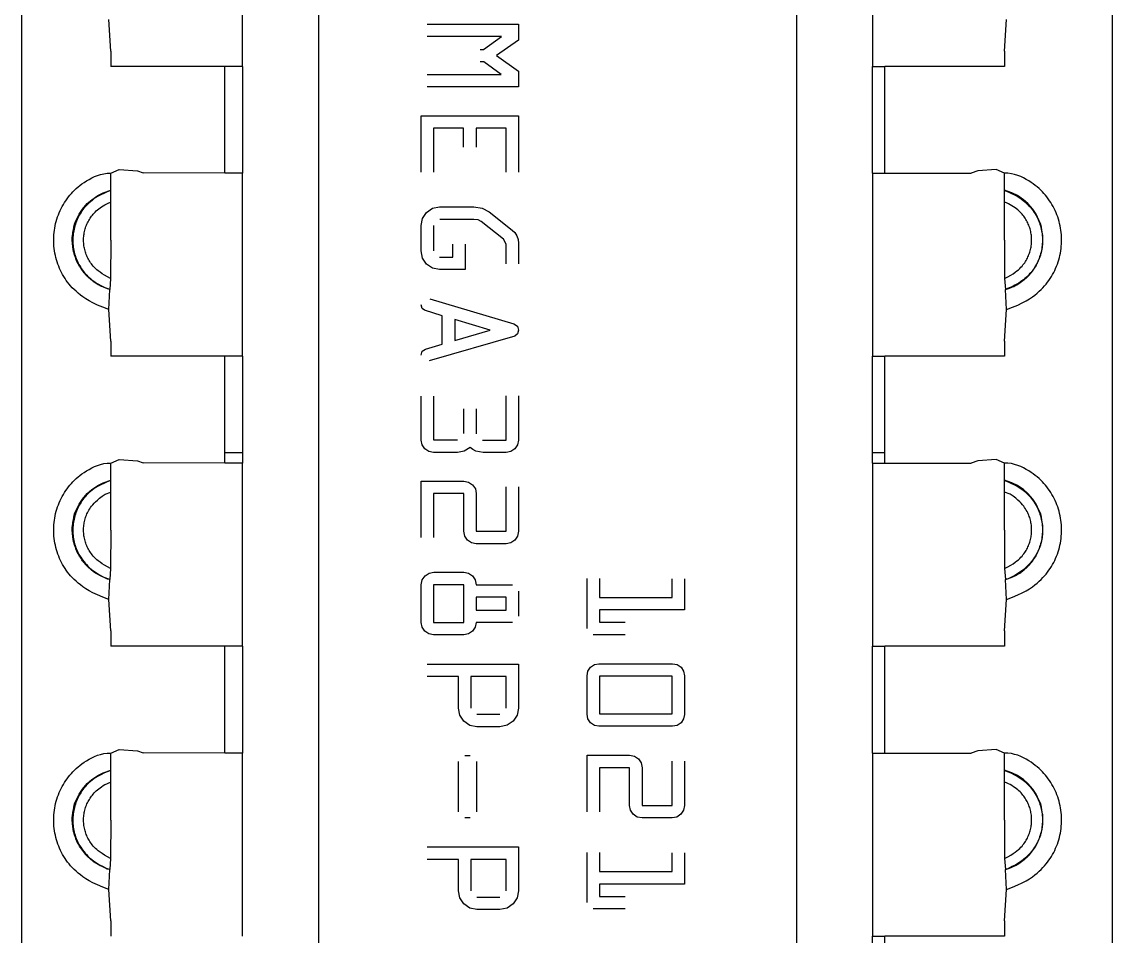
# Model space of a CAD drawing. Header units: millimetres. Extents: x 17.2 to 70.5, y -0.8 to 78.5.
# Drawn here: x 49.1 to 58.73, y 46.59 to 54.66 of the extents above; entities that cross this region are included whole.
import ezdxf

# ---------------------------------------------------------------- set-up
doc = ezdxf.new("R2010")
doc.units = ezdxf.units.MM
doc.layers.add('Edges', color=7, linetype='Continuous')

# ---------------------------------------------------------------- blocks, each defined once
blk = doc.blocks.new('Arduino Uno pl')
at = {"layer": 'Edges'}
for p, q in [((0.6748, 2.3532), (0.6748, 37.9194)), ((10.2996, 37.9194), (10.2996, 2.3532)), ((3.2923, 37.2056), (3.2923, 2.9744)), ((7.5167, 2.9744), (7.5167, 37.2056)), ((2.6239, 23.001), (2.6239, 24.6182)), ((8.1851, 24.6182), (8.1851, 23.001)), ((1.4608, 23.1358), (1.4423, 23.4148)), ((9.3482, 23.1358), (9.3666, 23.4148)), ((4.254, 23.3739), (5.0596, 23.3739)), ((5.0596, 23.3739), (5.0596, 23.2321)), ((4.9101, 23.2643), (4.254, 23.2643)), ((4.7496, 23.1507), (4.9101, 23.2643)), ((5.0596, 23.2321), (4.8648, 23.0975)), ((1.4608, 23.1358), (1.4608, 23.001)), ((4.7218, 23.1507), (4.7496, 23.1507)), ((9.3482, 23.1358), (9.3482, 23.001)), ((4.7522, 23.0412), (4.7218, 23.0412)), ((4.9075, 22.9303), (4.7522, 23.0412)), ((4.8648, 23.0975), (5.0596, 22.9584)), ((2.4668, 23.001), (1.4608, 23.001)), ((2.4668, 22.0576), (2.4668, 23.001)), ((2.6239, 23.001), (2.4668, 23.001)), ((2.6239, 23.001), (2.6239, 22.0576)), ((4.254, 22.9303), (4.9075, 22.9303)), ((5.0596, 22.9584), (5.0596, 22.8194)), ((8.1851, 22.0576), (8.1851, 23.001)), ((8.1851, 23.001), (8.2932, 23.001)), ((8.2932, 22.0576), (8.2932, 23.001)), ((9.3482, 23.001), (8.2932, 23.001)), ((5.0596, 22.8194), (4.254, 22.8194)), ((4.1996, 22.0672), (4.1996, 22.5643)), ((4.1996, 22.5643), (5.0596, 22.5643)), ((5.0596, 22.5643), (5.0596, 22.0672)), ((4.5749, 22.4547), (4.3083, 22.4547)), ((4.3083, 22.4547), (4.3083, 22.0659)), ((4.5749, 22.2877), (4.5749, 22.4547)), ((4.9496, 22.4547), (4.6849, 22.4547)), ((4.6849, 22.4547), (4.6849, 22.2877)), ((4.9496, 22.0672), (4.9496, 22.4547)), ((1.4608, 22.0576), (1.5349, 22.0904)), ((1.4608, 21.9069), (1.4608, 22.0576)), ((1.5349, 22.0904), (1.6963, 22.0782)), ((1.6963, 22.0782), (1.7465, 22.0604)), ((2.4668, 22.0576), (1.7465, 22.0604)), ((2.6239, 22.0576), (2.4668, 22.0576)), ((2.6239, 20.4404), (2.6239, 22.0576)), ((8.1851, 22.0576), (8.1851, 20.4404)), ((8.1851, 22.0576), (8.2932, 22.0576)), ((8.2932, 22.0576), (9.0546, 22.0576)), ((9.1127, 22.0782), (9.0546, 22.0576)), ((9.2741, 22.0904), (9.1127, 22.0782)), ((9.3482, 22.0576), (9.2741, 22.0904)), ((9.3482, 21.9069), (9.3482, 22.0576)), ((1.3943, 21.8834), (1.4608, 21.9069)), ((1.4608, 21.8019), (1.4608, 21.9069)), ((9.4146, 21.8834), (9.3482, 21.9069)), ((9.3482, 21.8019), (9.3482, 21.9069)), ((1.4608, 21.4647), (1.4608, 21.8019)), ((4.3002, 21.7478), (4.3627, 21.7599)), ((4.3627, 21.7599), (4.6636, 21.7599)), ((4.6636, 21.7599), (4.7382, 21.749)), ((9.3482, 21.4647), (9.3482, 21.8019)), ((4.1996, 21.5942), (4.2116, 21.6578)), ((4.2116, 21.6578), (4.2475, 21.7113)), ((4.2475, 21.7113), (4.3002, 21.7478)), ((4.7382, 21.749), (4.8001, 21.7162)), ((4.8001, 21.7162), (5.0039, 21.5544)), ((4.1996, 21.3711), (4.1996, 21.5942)), ((4.3083, 21.5942), (4.3083, 21.3711)), ((4.6649, 21.649), (4.364, 21.649)), ((4.7018, 21.6442), (4.6649, 21.649)), ((4.7297, 21.6296), (4.7018, 21.6442)), ((4.9259, 21.4759), (4.7297, 21.6296)), ((1.4608, 21.4647), (1.4591, 21.128)), ((4.9496, 21.4315), (4.9259, 21.4759)), ((5.0039, 21.5544), (5.0255, 21.5333)), ((5.0255, 21.5333), (5.0434, 21.5052)), ((5.0434, 21.5052), (5.0556, 21.473)), ((5.0556, 21.473), (5.0596, 21.4396)), ((9.3482, 21.4647), (9.3499, 21.128)), ((4.2116, 21.3082), (4.1996, 21.3711)), ((4.4804, 21.3163), (4.4804, 21.4298)), ((4.5892, 21.4298), (4.5892, 21.2067)), ((4.9496, 21.2577), (4.9496, 21.4315)), ((5.0596, 21.4396), (5.0596, 21.2576)), ((4.2475, 21.255), (4.2116, 21.3082)), ((4.3627, 21.3163), (4.4804, 21.3163)), ((4.3002, 21.2188), (4.2475, 21.255)), ((4.3627, 21.2067), (4.3002, 21.2188)), ((4.5892, 21.2067), (4.3627, 21.2067)), ((1.4591, 21.128), (1.4505, 21.0288)), ((9.3499, 21.128), (9.3585, 21.0288)), ((1.4423, 20.8542), (1.4505, 21.0288)), ((9.3666, 20.8542), (9.3585, 21.0288)), ((4.2089, 20.8632), (4.1996, 20.8946)), ((4.2753, 20.9471), (5.0192, 20.7265)), ((1.4608, 20.5752), (1.4423, 20.8542)), ((4.2286, 20.8468), (4.2089, 20.8632)), ((4.3866, 20.799), (4.2286, 20.8468)), ((4.3866, 20.5481), (4.3866, 20.799)), ((9.3482, 20.5752), (9.3666, 20.8542)), ((4.8079, 20.6718), (4.4966, 20.7658)), ((4.4966, 20.7658), (4.4966, 20.5804)), ((5.0192, 20.7265), (5.0495, 20.706)), ((5.0495, 20.706), (5.0596, 20.671)), ((5.0253, 20.6196), (4.2701, 20.4011)), ((4.4966, 20.5804), (4.8079, 20.6718)), ((5.051, 20.6377), (5.0253, 20.6196)), ((5.0596, 20.671), (5.051, 20.6377)), ((1.4608, 20.5752), (1.4608, 20.4404)), ((4.2095, 20.4852), (4.2391, 20.5048)), ((4.2391, 20.5048), (4.3866, 20.5481)), ((9.3482, 20.5752), (9.3482, 20.4404)), ((2.4668, 20.4404), (1.4608, 20.4404)), ((2.4668, 19.5866), (2.4668, 20.4404)), ((2.6239, 20.4404), (2.4668, 20.4404)), ((2.6239, 20.4404), (2.6239, 19.5866)), ((4.1996, 20.45), (4.2095, 20.4852)), ((8.1851, 20.4404), (8.2932, 20.4404)), ((8.1851, 19.5866), (8.1851, 20.4404)), ((8.2932, 19.5866), (8.2932, 20.4404)), ((9.3482, 20.4404), (8.2932, 20.4404)), ((4.2009, 19.7011), (4.2009, 20.0886)), ((4.3096, 20.0886), (4.3096, 19.7024)), ((4.9509, 19.7011), (4.9509, 20.0925)), ((5.0596, 20.0925), (5.0596, 19.7011)), ((4.5775, 19.7572), (4.5775, 19.9777)), ((4.6862, 19.9777), (4.6862, 19.7559)), ((4.2089, 19.6587), (4.2009, 19.7011)), ((4.2329, 19.6228), (4.2089, 19.6587)), ((4.3096, 19.7024), (4.5219, 19.7024)), ((4.6319, 19.6359), (4.5791, 19.6016)), ((4.6556, 19.6165), (4.6319, 19.6359)), ((4.7406, 19.7011), (4.9509, 19.7011)), ((5.0516, 19.6589), (5.0276, 19.6235)), ((5.0596, 19.7011), (5.0516, 19.6589)), ((2.4668, 19.497), (2.4668, 19.5866)), ((2.6239, 19.5866), (2.4668, 19.5866)), ((2.6239, 19.5866), (2.6239, 19.497)), ((4.2681, 19.5984), (4.2329, 19.6228)), ((4.3096, 19.5902), (4.2681, 19.5984)), ((4.5219, 19.5902), (4.3096, 19.5902)), ((4.5791, 19.6016), (4.5219, 19.5902)), ((4.6827, 19.6026), (4.6556, 19.6165)), ((4.747, 19.5915), (4.6827, 19.6026)), ((4.9509, 19.5915), (4.747, 19.5915)), ((4.9924, 19.5995), (4.9509, 19.5915)), ((5.0276, 19.6235), (4.9924, 19.5995)), ((8.2932, 19.5866), (8.1851, 19.5866)), ((8.1851, 19.497), (8.1851, 19.5866)), ((8.2932, 19.497), (8.2932, 19.5866)), ((1.4608, 19.497), (1.5349, 19.5298)), ((1.4608, 19.3463), (1.4608, 19.497)), ((1.5349, 19.5298), (1.6963, 19.5176)), ((1.6963, 19.5176), (1.7465, 19.4998)), ((2.4668, 19.497), (1.7465, 19.4998)), ((2.6239, 19.497), (2.4668, 19.497)), ((2.6239, 17.8798), (2.6239, 19.497)), ((8.1851, 19.497), (8.1851, 17.8798)), ((8.1851, 19.497), (8.2932, 19.497)), ((8.2932, 19.497), (9.0546, 19.497)), ((9.1127, 19.5176), (9.0546, 19.497)), ((9.2741, 19.5298), (9.1127, 19.5176)), ((9.3482, 19.497), (9.2741, 19.5298)), ((9.3482, 19.3463), (9.3482, 19.497)), ((1.3943, 19.3228), (1.4608, 19.3463)), ((1.4608, 19.2413), (1.4608, 19.3463)), ((9.4146, 19.3228), (9.3482, 19.3463)), ((9.3482, 19.2413), (9.3482, 19.3463)), ((4.2009, 18.8394), (4.2009, 19.3378)), ((4.2009, 19.3378), (4.5762, 19.3378)), ((4.5762, 19.3378), (4.6183, 19.3297)), ((4.6183, 19.3297), (4.6539, 19.3055)), ((4.6539, 19.3055), (4.6781, 19.27)), ((4.6781, 19.27), (4.6862, 19.2282)), ((4.9509, 18.8955), (4.9509, 19.2869)), ((5.0596, 19.2869), (5.0596, 18.8955)), ((1.4608, 18.9041), (1.4608, 19.2413)), ((4.5762, 19.2282), (4.3096, 19.2282)), ((4.3096, 19.2282), (4.3096, 18.8394)), ((4.5762, 18.8955), (4.5762, 19.2282)), ((4.6862, 19.2282), (4.6862, 18.8955)), ((9.3482, 18.9041), (9.3482, 19.2413)), ((1.4608, 18.9041), (1.4591, 18.5674)), ((4.5842, 18.8531), (4.5762, 18.8955)), ((4.6862, 18.8955), (4.9509, 18.8955)), ((5.0596, 18.8955), (5.0516, 18.8531)), ((9.3482, 18.9041), (9.3499, 18.5674)), ((4.6082, 18.8172), (4.5842, 18.8531)), ((4.6438, 18.7927), (4.6082, 18.8172)), ((4.6862, 18.7846), (4.6438, 18.7927)), ((4.9509, 18.7846), (4.6862, 18.7846)), ((4.9924, 18.7927), (4.9509, 18.7846)), ((5.0276, 18.8172), (4.9924, 18.7927)), ((5.0516, 18.8531), (5.0276, 18.8172)), ((1.4505, 18.4682), (1.4004, 18.4858)), ((1.4591, 18.5674), (1.4505, 18.4682)), ((4.2093, 18.4653), (4.2345, 18.5011)), ((4.2345, 18.5011), (4.2705, 18.5253)), ((4.2705, 18.5253), (4.3109, 18.5334)), ((4.3109, 18.5334), (4.5762, 18.5334)), ((4.5762, 18.5334), (4.6177, 18.5252)), ((4.6177, 18.5252), (4.6529, 18.5008)), ((4.6529, 18.5008), (4.6769, 18.4649)), ((9.3499, 18.5674), (9.3585, 18.4682)), ((9.3585, 18.4682), (9.4085, 18.4858)), ((1.429, 18.4753), (1.4507, 18.4711)), ((1.4423, 18.2936), (1.4505, 18.4682)), ((4.2009, 18.4225), (4.2093, 18.4653)), ((4.2009, 18.0898), (4.2009, 18.4225)), ((4.5762, 18.4225), (4.3096, 18.4225)), ((4.3096, 18.4225), (4.3096, 18.0898)), ((4.5762, 18.0898), (4.5762, 18.4225)), ((4.6769, 18.4649), (4.6849, 18.4225)), ((4.6849, 18.4225), (5.0052, 18.4225)), ((5.6646, 18.0363), (5.6646, 18.4786)), ((5.7734, 18.4786), (5.7734, 18.3103)), ((6.4146, 18.3103), (6.4146, 18.476)), ((6.5233, 18.476), (6.5233, 18.2007)), ((9.38, 18.4753), (9.3583, 18.4711)), ((9.3666, 18.2936), (9.3585, 18.4682)), ((1.4608, 18.0146), (1.4423, 18.2936)), ((4.9509, 18.3129), (4.6849, 18.3129)), ((4.6849, 18.3129), (4.6849, 18.1994)), ((4.9509, 18.1994), (4.9509, 18.3129)), ((5.0596, 18.3677), (5.0596, 18.1446)), ((5.7734, 18.3103), (6.4146, 18.3103)), ((9.3482, 18.0146), (9.3666, 18.2936)), ((4.6849, 18.1994), (4.9509, 18.1994)), ((6.5233, 18.2007), (5.7734, 18.2007)), ((5.7734, 18.2007), (5.7734, 18.0911)), ((1.4608, 18.0146), (1.4608, 17.8798)), ((4.2089, 18.0484), (4.2009, 18.0898)), ((4.2329, 18.0128), (4.2089, 18.0484)), ((4.2681, 17.9884), (4.2329, 18.0128)), ((4.3096, 18.0898), (4.5762, 18.0898)), ((4.6535, 18.0128), (4.6185, 17.9884)), ((4.6771, 18.0484), (4.6535, 18.0128)), ((4.6849, 18.0898), (4.6771, 18.0484)), ((5.0052, 18.0898), (4.6849, 18.0898)), ((5.7734, 18.0911), (5.9998, 18.0911)), ((9.3482, 18.0146), (9.3482, 17.8798)), ((4.3096, 17.9802), (4.2681, 17.9884)), ((4.5762, 17.9802), (4.3096, 17.9802)), ((4.6185, 17.9884), (4.5762, 17.9802)), ((5.9998, 17.9815), (5.719, 17.9815)), ((2.4668, 17.8798), (1.4608, 17.8798)), ((2.4668, 16.9364), (2.4668, 17.8798)), ((2.6239, 17.8798), (2.4668, 17.8798)), ((2.6239, 17.8798), (2.6239, 16.9364)), ((8.1851, 16.9364), (8.1851, 17.8798)), ((8.1851, 17.8798), (8.2932, 17.8798)), ((8.2932, 16.9364), (8.2932, 17.8798)), ((9.3482, 17.8798), (8.2932, 17.8798)), ((4.254, 17.7225), (5.0596, 17.7225)), ((5.0596, 17.7225), (5.0596, 17.3337)), ((5.6954, 17.6945), (5.7293, 17.7175)), ((5.7293, 17.7175), (5.7695, 17.7251)), ((5.7695, 17.7251), (6.4198, 17.7251)), ((6.4198, 17.7251), (6.4596, 17.7173)), ((6.4596, 17.7173), (6.4936, 17.6938)), ((5.6646, 17.6195), (5.6723, 17.6604)), ((5.6646, 17.2789), (5.6646, 17.6195)), ((5.6723, 17.6604), (5.6954, 17.6945)), ((6.4146, 17.6155), (5.7734, 17.6155)), ((5.7734, 17.6155), (5.7734, 17.2815)), ((6.4146, 17.2815), (6.4146, 17.6155)), ((6.4936, 17.6938), (6.5169, 17.6596)), ((6.5169, 17.6596), (6.5246, 17.6195)), ((6.5246, 17.6195), (6.5246, 17.2776)), ((4.5283, 17.6116), (4.254, 17.6116)), ((4.5283, 17.3337), (4.5283, 17.6116)), ((4.637, 17.6116), (4.637, 17.3337)), ((4.9496, 17.6116), (4.637, 17.6116)), ((4.9496, 17.3337), (4.9496, 17.6116)), ((4.5403, 17.2708), (4.5283, 17.3337)), ((5.0596, 17.3337), (5.0475, 17.2712)), ((4.5762, 17.2176), (4.5403, 17.2708)), ((4.6914, 17.2789), (4.8952, 17.2789)), ((5.0475, 17.2712), (5.0111, 17.2179)), ((5.6723, 17.2384), (5.6646, 17.2789)), ((5.6954, 17.2042), (5.6723, 17.2384)), ((5.7734, 17.2815), (6.4146, 17.2815)), ((6.5169, 17.2381), (6.4936, 17.2042)), ((6.5246, 17.2776), (6.5169, 17.2381)), ((4.629, 17.1814), (4.5762, 17.2176)), ((4.6914, 17.1693), (4.629, 17.1814)), ((4.8952, 17.1693), (4.6914, 17.1693)), ((4.9578, 17.1815), (4.8952, 17.1693)), ((5.0111, 17.2179), (4.9578, 17.1815)), ((5.7293, 17.181), (5.6954, 17.2042)), ((5.7695, 17.1732), (5.7293, 17.181)), ((6.4198, 17.1732), (5.7695, 17.1732)), ((6.4596, 17.181), (6.4198, 17.1732)), ((6.4936, 17.2042), (6.4596, 17.181)), ((1.4608, 16.9364), (1.5349, 16.9692)), ((1.5349, 16.9692), (1.6963, 16.957)), ((1.6963, 16.957), (1.7465, 16.9392)), ((9.1127, 16.957), (9.0546, 16.9364)), ((9.2741, 16.9692), (9.1127, 16.957)), ((9.3482, 16.9364), (9.2741, 16.9692)), ((1.4608, 16.7857), (1.4608, 16.9364)), ((2.4668, 16.9364), (1.7465, 16.9392)), ((2.6239, 16.9364), (2.4668, 16.9364)), ((2.6239, 15.3192), (2.6239, 16.9364)), ((4.5296, 16.4185), (4.5296, 16.8608)), ((4.5853, 16.9156), (4.6332, 16.9156)), ((4.6875, 16.8608), (4.6875, 16.4185)), ((5.6646, 16.4185), (5.6646, 16.9169)), ((5.6646, 16.9169), (6.04, 16.9169)), ((6.04, 16.9169), (6.082, 16.9088)), ((6.082, 16.9088), (6.1176, 16.8846)), ((6.1176, 16.8846), (6.1419, 16.8491)), ((6.1419, 16.8491), (6.15, 16.8073)), ((6.4146, 16.4746), (6.4146, 16.866)), ((6.5233, 16.866), (6.5233, 16.4746)), ((8.1851, 16.9364), (8.1851, 15.3192)), ((8.1851, 16.9364), (8.2932, 16.9364)), ((8.2932, 16.9364), (9.0546, 16.9364)), ((9.3482, 16.7857), (9.3482, 16.9364)), ((1.4608, 16.6806), (1.4608, 16.7857)), ((6.04, 16.8073), (5.7734, 16.8073)), ((5.7734, 16.8073), (5.7734, 16.4185)), ((6.04, 16.4746), (6.04, 16.8073)), ((6.15, 16.8073), (6.15, 16.4746)), ((9.3482, 16.6806), (9.3482, 16.7857)), ((1.4608, 16.3435), (1.4608, 16.6806)), ((9.3482, 16.3435), (9.3482, 16.6806)), ((6.048, 16.4322), (6.04, 16.4746)), ((6.15, 16.4746), (6.4146, 16.4746)), ((6.5233, 16.4746), (6.5153, 16.4322)), ((4.6332, 16.3637), (4.5853, 16.3637)), ((6.072, 16.3963), (6.048, 16.4322)), ((6.1075, 16.3718), (6.072, 16.3963)), ((6.15, 16.3637), (6.1075, 16.3718)), ((6.4146, 16.3637), (6.15, 16.3637)), ((6.4561, 16.3718), (6.4146, 16.3637)), ((6.4913, 16.3963), (6.4561, 16.3718)), ((6.5153, 16.4322), (6.4913, 16.3963)), ((1.4608, 16.3435), (1.4591, 16.0068)), ((9.3482, 16.3435), (9.3499, 16.0068)), ((4.254, 16.1086), (5.0596, 16.1086)), ((5.0596, 16.1086), (5.0596, 15.7198)), ((1.4591, 16.0068), (1.4505, 15.9076)), ((4.5283, 15.9977), (4.254, 15.9977)), ((4.5283, 15.7198), (4.5283, 15.9977)), ((4.637, 15.9977), (4.637, 15.7198)), ((4.9496, 15.9977), (4.637, 15.9977)), ((4.9496, 15.7198), (4.9496, 15.9977)), ((5.6646, 15.6154), (5.6646, 16.0577)), ((5.7734, 16.0577), (5.7734, 15.8894)), ((6.4146, 15.8894), (6.4146, 16.0551)), ((6.5233, 16.0551), (6.5233, 15.7798)), ((9.3499, 16.0068), (9.3585, 15.9076)), ((1.429, 15.9147), (1.4507, 15.9105)), ((1.4423, 15.733), (1.4505, 15.9076)), ((5.7734, 15.8894), (6.4146, 15.8894)), ((9.38, 15.9147), (9.3583, 15.9105)), ((9.3666, 15.733), (9.3585, 15.9076)), ((1.4608, 15.454), (1.4423, 15.733)), ((4.5403, 15.6569), (4.5283, 15.7198)), ((5.0596, 15.7198), (5.0475, 15.6573)), ((6.5233, 15.7798), (5.7734, 15.7798)), ((5.7734, 15.7798), (5.7734, 15.6702)), ((9.3482, 15.454), (9.3666, 15.733)), ((4.5762, 15.6037), (4.5403, 15.6569)), ((4.629, 15.5675), (4.5762, 15.6037)), ((4.6914, 15.665), (4.8952, 15.665)), ((5.0111, 15.604), (4.9578, 15.5676)), ((5.0475, 15.6573), (5.0111, 15.604)), ((5.7734, 15.6702), (5.9998, 15.6702)), ((4.6914, 15.5554), (4.629, 15.5675)), ((4.8952, 15.5554), (4.6914, 15.5554)), ((4.9578, 15.5676), (4.8952, 15.5554)), ((5.9998, 15.5606), (5.719, 15.5606)), ((1.4608, 15.454), (1.4608, 15.3192)), ((9.3482, 15.454), (9.3482, 15.3192)), ((8.1851, 14.3758), (8.1851, 15.3192)), ((8.1851, 15.3192), (8.2932, 15.3192)), ((8.2932, 14.3758), (8.2932, 15.3192)), ((9.3482, 15.3192), (8.2932, 15.3192))]:
    blk.add_line(p, q, dxfattribs=at)
for points in [[(1.4423, 20.8542), (1.3889, 20.8741), (1.3428, 20.8933), (1.303, 20.9119), (1.2689, 20.9299), (1.2395, 20.9475), (1.214, 20.9646), (1.1917, 20.9814), (1.1717, 20.9978), (1.1533, 21.0141), (1.1362, 21.0302), (1.1204, 21.0463), (1.1058, 21.0623), (1.0921, 21.0784), (1.0794, 21.0946), (1.0675, 21.1111), (1.0562, 21.1279), (1.0455, 21.145), (1.0353, 21.1624), (1.0258, 21.1802), (1.0168, 21.1983), (1.0084, 21.2167), (1.0006, 21.2353), (0.9934, 21.2542), (0.9868, 21.2733), (0.9809, 21.2926), (0.9755, 21.3121), (0.9709, 21.3318), (0.9668, 21.3516), (0.9634, 21.3715), (0.9607, 21.3916), (0.9586, 21.4117), (0.9571, 21.4318), (0.9563, 21.4521), (0.9562, 21.4723), (0.9567, 21.4925), (0.9579, 21.5127), (0.9598, 21.5328), (0.9622, 21.5529), (0.9654, 21.5729), (0.9692, 21.5927), (0.9736, 21.6125), (0.9787, 21.632), (0.9844, 21.6514), (0.9907, 21.6706), (0.9976, 21.6896), (1.0052, 21.7083), (1.0134, 21.7268), (1.0221, 21.745), (1.0315, 21.7629), (1.0414, 21.7805), (1.0519, 21.7978), (1.0629, 21.8146), (1.0745, 21.8312), (1.0866, 21.8473), (1.0992, 21.863), (1.1123, 21.8783), (1.126, 21.8932), (1.1402, 21.9076), (1.1553, 21.9218), (1.1711, 21.9356), (1.188, 21.9493), (1.206, 21.9627), (1.2252, 21.9761), (1.2459, 21.9894), (1.268, 22.0026), (1.2915, 22.0154), (1.3165, 22.0272), (1.3428, 22.0378), (1.3704, 22.0465), (1.3993, 22.053), (1.4295, 22.0569), (1.4608, 22.0576)], [(9.3666, 20.8542), (9.42, 20.8741), (9.4662, 20.8933), (9.5059, 20.9119), (9.5401, 20.9299), (9.5695, 20.9475), (9.595, 20.9646), (9.6173, 20.9814), (9.6373, 20.9978), (9.6557, 21.0141), (9.6727, 21.0302), (9.6885, 21.0463), (9.7032, 21.0623), (9.7168, 21.0784), (9.7296, 21.0946), (9.7415, 21.1111), (9.7528, 21.1279), (9.7635, 21.145), (9.7736, 21.1624), (9.7832, 21.1802), (9.7922, 21.1983), (9.8006, 21.2167), (9.8084, 21.2353), (9.8156, 21.2542), (9.8222, 21.2733), (9.8281, 21.2926), (9.8334, 21.3121), (9.8381, 21.3318), (9.8421, 21.3516), (9.8455, 21.3715), (9.8483, 21.3916), (9.8504, 21.4117), (9.8518, 21.4318), (9.8526, 21.4521), (9.8528, 21.4723), (9.8522, 21.4925), (9.851, 21.5127), (9.8492, 21.5328), (9.8467, 21.5529), (9.8436, 21.5729), (9.8398, 21.5927), (9.8354, 21.6125), (9.8303, 21.632), (9.8246, 21.6514), (9.8183, 21.6706), (9.8113, 21.6896), (9.8038, 21.7083), (9.7956, 21.7268), (9.7869, 21.745), (9.7775, 21.7629), (9.7676, 21.7805), (9.7571, 21.7978), (9.7461, 21.8146), (9.7345, 21.8312), (9.7224, 21.8473), (9.7098, 21.863), (9.6966, 21.8783), (9.683, 21.8932), (9.6687, 21.9076), (9.6537, 21.9218), (9.6378, 21.9356), (9.621, 21.9493), (9.603, 21.9627), (9.5837, 21.9761), (9.5631, 21.9894), (9.541, 22.0026), (9.5175, 22.0154), (9.4925, 22.0272), (9.4662, 22.0378), (9.4385, 22.0465), (9.4096, 22.053), (9.3795, 22.0569), (9.3482, 22.0576)], [(1.4608, 21.9038), (1.4276, 21.8913), (1.3982, 21.8788), (1.3724, 21.8664), (1.3496, 21.8541), (1.3295, 21.8418), (1.3117, 21.8296), (1.2957, 21.8175), (1.2813, 21.8056), (1.2679, 21.7938), (1.2556, 21.7821), (1.2441, 21.7705), (1.2335, 21.7589), (1.2236, 21.7472), (1.2144, 21.7355), (1.2057, 21.7235), (1.1976, 21.7114), (1.1898, 21.699), (1.1825, 21.6864), (1.1755, 21.6735), (1.169, 21.6604), (1.1629, 21.6471), (1.1573, 21.6336), (1.1521, 21.6199), (1.1473, 21.606), (1.143, 21.5921), (1.1391, 21.5779), (1.1357, 21.5637), (1.1328, 21.5493), (1.1303, 21.5349), (1.1283, 21.5204), (1.1268, 21.5058), (1.1258, 21.4912), (1.1252, 21.4765), (1.1251, 21.4619), (1.1255, 21.4472), (1.1263, 21.4326), (1.1277, 21.418), (1.1295, 21.4035), (1.1317, 21.389), (1.1345, 21.3746), (1.1377, 21.3603), (1.1413, 21.3461), (1.1455, 21.3321), (1.1501, 21.3181), (1.1551, 21.3044), (1.1606, 21.2908), (1.1665, 21.2774), (1.1728, 21.2642), (1.1796, 21.2513), (1.1868, 21.2385), (1.1944, 21.226), (1.2024, 21.2138), (1.2107, 21.2018), (1.2195, 21.1901), (1.2287, 21.1788), (1.2382, 21.1677), (1.2481, 21.1569), (1.2584, 21.1464), (1.2693, 21.1362), (1.2808, 21.1261), (1.293, 21.1162), (1.306, 21.1065), (1.32, 21.0968), (1.3349, 21.0872), (1.3509, 21.0776), (1.3675, 21.0682), (1.3845, 21.0593), (1.4014, 21.0511), (1.4179, 21.0438), (1.4335, 21.0377), (1.448, 21.033), (1.4508, 21.0323)], [(1.1396, 21.6086), (1.1529, 21.6365), (1.1809, 21.6952), (1.2108, 21.7393), (1.253, 21.7887), (1.2932, 21.8235), (1.3465, 21.8603), (1.3943, 21.8834)], [(9.3482, 21.9038), (9.3814, 21.8913), (9.4107, 21.8788), (9.4366, 21.8664), (9.4594, 21.8541), (9.4795, 21.8418), (9.4973, 21.8296), (9.5132, 21.8175), (9.5277, 21.8056), (9.541, 21.7938), (9.5534, 21.7821), (9.5648, 21.7705), (9.5755, 21.7589), (9.5853, 21.7472), (9.5946, 21.7355), (9.6032, 21.7235), (9.6114, 21.7114), (9.6192, 21.699), (9.6265, 21.6864), (9.6334, 21.6735), (9.64, 21.6604), (9.646, 21.6471), (9.6517, 21.6336), (9.6569, 21.6199), (9.6617, 21.606), (9.666, 21.5921), (9.6698, 21.5779), (9.6732, 21.5637), (9.6762, 21.5493), (9.6786, 21.5349), (9.6806, 21.5204), (9.6822, 21.5058), (9.6832, 21.4912), (9.6838, 21.4765), (9.6839, 21.4619), (9.6835, 21.4472), (9.6826, 21.4326), (9.6813, 21.418), (9.6795, 21.4035), (9.6772, 21.389), (9.6745, 21.3746), (9.6713, 21.3603), (9.6676, 21.3461), (9.6635, 21.3321), (9.6589, 21.3181), (9.6539, 21.3044), (9.6484, 21.2908), (9.6425, 21.2774), (9.6362, 21.2642), (9.6294, 21.2513), (9.6222, 21.2385), (9.6146, 21.226), (9.6066, 21.2138), (9.5982, 21.2018), (9.5895, 21.1901), (9.5803, 21.1788), (9.5708, 21.1677), (9.5609, 21.1569), (9.5506, 21.1464), (9.5397, 21.1362), (9.5282, 21.1261), (9.516, 21.1162), (9.5029, 21.1065), (9.489, 21.0968), (9.4741, 21.0872), (9.4581, 21.0776), (9.4415, 21.0682), (9.4245, 21.0593), (9.4076, 21.0511), (9.3911, 21.0438), (9.3754, 21.0377), (9.361, 21.033), (9.3582, 21.0323)], [(9.6693, 21.6086), (9.656, 21.6365), (9.628, 21.6952), (9.5981, 21.7393), (9.556, 21.7887), (9.5158, 21.8235), (9.4624, 21.8603), (9.4146, 21.8834)], [(1.4591, 21.128), (1.4301, 21.1427), (1.4052, 21.1565), (1.3838, 21.1695), (1.3656, 21.1819), (1.3501, 21.1937), (1.3368, 21.205), (1.3252, 21.2159), (1.3149, 21.2265), (1.3055, 21.2369), (1.2969, 21.2471), (1.2889, 21.2572), (1.2817, 21.2672), (1.275, 21.2772), (1.2688, 21.2872), (1.263, 21.2973), (1.2577, 21.3075), (1.2527, 21.3179), (1.2481, 21.3284), (1.2438, 21.339), (1.2398, 21.3499), (1.2362, 21.3608), (1.233, 21.3718), (1.2301, 21.383), (1.2276, 21.3942), (1.2254, 21.4055), (1.2236, 21.4169), (1.2222, 21.4283), (1.2212, 21.4398), (1.2205, 21.4513), (1.2202, 21.4628), (1.2203, 21.4743), (1.2207, 21.4858), (1.2216, 21.4973), (1.2228, 21.5088), (1.2243, 21.5202), (1.2263, 21.5315), (1.2286, 21.5428), (1.2312, 21.554), (1.2343, 21.5651), (1.2377, 21.5761), (1.2414, 21.587), (1.2455, 21.5977), (1.2499, 21.6083), (1.2547, 21.6188), (1.2599, 21.6291), (1.2653, 21.6392), (1.2711, 21.6492), (1.2772, 21.6589), (1.2836, 21.6684), (1.2904, 21.6778), (1.2977, 21.6871), (1.3054, 21.6962), (1.3138, 21.7054), (1.3228, 21.7145), (1.3325, 21.7237), (1.3429, 21.7329), (1.3543, 21.7423), (1.3665, 21.7516), (1.3796, 21.7609), (1.3937, 21.77), (1.4089, 21.7787), (1.4251, 21.787), (1.4424, 21.7948), (1.4608, 21.8019)], [(9.3499, 21.128), (9.3789, 21.1427), (9.4038, 21.1565), (9.4251, 21.1695), (9.4433, 21.1819), (9.4589, 21.1937), (9.4722, 21.205), (9.4838, 21.2159), (9.4941, 21.2265), (9.5035, 21.2369), (9.5121, 21.2471), (9.52, 21.2572), (9.5273, 21.2672), (9.534, 21.2772), (9.5402, 21.2872), (9.5459, 21.2973), (9.5513, 21.3075), (9.5562, 21.3179), (9.5609, 21.3284), (9.5652, 21.339), (9.5691, 21.3499), (9.5727, 21.3608), (9.576, 21.3718), (9.5789, 21.383), (9.5814, 21.3942), (9.5835, 21.4055), (9.5853, 21.4169), (9.5867, 21.4283), (9.5878, 21.4398), (9.5884, 21.4513), (9.5887, 21.4628), (9.5887, 21.4743), (9.5882, 21.4858), (9.5874, 21.4973), (9.5862, 21.5088), (9.5846, 21.5202), (9.5827, 21.5315), (9.5804, 21.5428), (9.5777, 21.554), (9.5747, 21.5651), (9.5713, 21.5761), (9.5676, 21.587), (9.5635, 21.5977), (9.559, 21.6083), (9.5542, 21.6188), (9.5491, 21.6291), (9.5437, 21.6392), (9.5379, 21.6492), (9.5318, 21.6589), (9.5254, 21.6684), (9.5186, 21.6778), (9.5113, 21.6871), (9.5035, 21.6962), (9.4952, 21.7054), (9.4862, 21.7145), (9.4765, 21.7237), (9.466, 21.7329), (9.4547, 21.7423), (9.4425, 21.7516), (9.4293, 21.7609), (9.4152, 21.77), (9.4001, 21.7787), (9.3839, 21.787), (9.3666, 21.7948), (9.3482, 21.8019)], [(1.4505, 21.0288), (1.4326, 21.0352), (1.4166, 21.0414), (1.4023, 21.0472), (1.3894, 21.0528), (1.3778, 21.0581), (1.3674, 21.0632), (1.358, 21.068), (1.3495, 21.0726), (1.3416, 21.0771), (1.3343, 21.0814), (1.3275, 21.0856), (1.3211, 21.0897), (1.315, 21.0939), (1.3091, 21.0981), (1.3033, 21.1024), (1.2975, 21.1069), (1.2917, 21.1115), (1.2858, 21.1163), (1.28, 21.1212), (1.2741, 21.1263), (1.2683, 21.1314), (1.2627, 21.1366), (1.2572, 21.1418), (1.2518, 21.147), (1.2467, 21.1521), (1.2418, 21.1573), (1.237, 21.1625), (1.2324, 21.1678), (1.2279, 21.1731), (1.2234, 21.1786), (1.219, 21.1842), (1.2145, 21.19), (1.2101, 21.196), (1.2057, 21.2022), (1.2012, 21.2085), (1.1969, 21.2149), (1.1926, 21.2213), (1.1885, 21.2278), (1.1845, 21.2343), (1.1807, 21.2407), (1.1771, 21.247), (1.1736, 21.2533), (1.1704, 21.2596), (1.1673, 21.2659), (1.1643, 21.2722), (1.1614, 21.2787), (1.1585, 21.2852), (1.1557, 21.292), (1.153, 21.2989), (1.1503, 21.3061), (1.1476, 21.3133), (1.1451, 21.3206), (1.1426, 21.328), (1.1403, 21.3353), (1.1381, 21.3426), (1.136, 21.3498), (1.1342, 21.3568), (1.1325, 21.3638), (1.1309, 21.3709), (1.1295, 21.3781), (1.1282, 21.3854), (1.127, 21.3931), (1.1259, 21.4012), (1.1248, 21.4097), (1.1238, 21.4187), (1.1229, 21.4281), (1.1221, 21.4378), (1.1214, 21.4476), (1.1208, 21.4573), (1.1204, 21.4668), (1.1202, 21.4759), (1.1202, 21.4846), (1.1205, 21.4927), (1.1211, 21.5012), (1.1222, 21.5108), (1.124, 21.5225), (1.1264, 21.5372), (1.1298, 21.5558), (1.1341, 21.5793), (1.1396, 21.6086)], [(9.3585, 21.0288), (9.3763, 21.0352), (9.3923, 21.0414), (9.4067, 21.0472), (9.4196, 21.0528), (9.4311, 21.0581), (9.4415, 21.0632), (9.4509, 21.068), (9.4595, 21.0726), (9.4674, 21.0771), (9.4747, 21.0814), (9.4815, 21.0856), (9.4879, 21.0897), (9.494, 21.0939), (9.4999, 21.0981), (9.5057, 21.1024), (9.5114, 21.1069), (9.5173, 21.1115), (9.5231, 21.1163), (9.529, 21.1212), (9.5349, 21.1263), (9.5406, 21.1314), (9.5463, 21.1366), (9.5518, 21.1418), (9.5571, 21.147), (9.5623, 21.1521), (9.5672, 21.1573), (9.5719, 21.1625), (9.5766, 21.1678), (9.5811, 21.1731), (9.5856, 21.1786), (9.59, 21.1842), (9.5944, 21.19), (9.5989, 21.196), (9.6033, 21.2022), (9.6077, 21.2085), (9.6121, 21.2149), (9.6163, 21.2213), (9.6205, 21.2278), (9.6245, 21.2343), (9.6283, 21.2407), (9.6319, 21.247), (9.6353, 21.2533), (9.6386, 21.2596), (9.6417, 21.2659), (9.6447, 21.2722), (9.6476, 21.2787), (9.6504, 21.2852), (9.6532, 21.292), (9.656, 21.2989), (9.6587, 21.3061), (9.6613, 21.3133), (9.6639, 21.3206), (9.6664, 21.328), (9.6687, 21.3353), (9.6709, 21.3426), (9.6729, 21.3498), (9.6748, 21.3568), (9.6765, 21.3638), (9.6781, 21.3709), (9.6795, 21.3781), (9.6808, 21.3854), (9.682, 21.3931), (9.6831, 21.4012), (9.6842, 21.4097), (9.6851, 21.4187), (9.6861, 21.4281), (9.6869, 21.4378), (9.6876, 21.4476), (9.6882, 21.4573), (9.6885, 21.4668), (9.6887, 21.4759), (9.6887, 21.4846), (9.6885, 21.4927), (9.6878, 21.5012), (9.6867, 21.5108), (9.685, 21.5225), (9.6825, 21.5372), (9.6792, 21.5558), (9.6748, 21.5793), (9.6693, 21.6086)], [(1.4423, 18.2936), (1.3889, 18.3135), (1.3428, 18.3327), (1.303, 18.3513), (1.2689, 18.3693), (1.2395, 18.3869), (1.214, 18.404), (1.1917, 18.4208), (1.1717, 18.4372), (1.1533, 18.4535), (1.1362, 18.4696), (1.1204, 18.4857), (1.1058, 18.5017), (1.0921, 18.5178), (1.0794, 18.534), (1.0675, 18.5505), (1.0562, 18.5673), (1.0455, 18.5844), (1.0353, 18.6018), (1.0258, 18.6196), (1.0168, 18.6377), (1.0084, 18.6561), (1.0006, 18.6747), (0.9934, 18.6936), (0.9868, 18.7127), (0.9809, 18.732), (0.9755, 18.7515), (0.9709, 18.7712), (0.9668, 18.791), (0.9634, 18.8109), (0.9607, 18.831), (0.9586, 18.8511), (0.9571, 18.8712), (0.9563, 18.8915), (0.9562, 18.9117), (0.9567, 18.9319), (0.9579, 18.9521), (0.9598, 18.9722), (0.9622, 18.9923), (0.9654, 19.0123), (0.9692, 19.0321), (0.9736, 19.0519), (0.9787, 19.0714), (0.9844, 19.0908), (0.9907, 19.11), (0.9976, 19.129), (1.0052, 19.1477), (1.0134, 19.1662), (1.0221, 19.1844), (1.0315, 19.2023), (1.0414, 19.2199), (1.0519, 19.2371), (1.0629, 19.254), (1.0745, 19.2706), (1.0866, 19.2867), (1.0992, 19.3024), (1.1123, 19.3177), (1.126, 19.3326), (1.1402, 19.347), (1.1553, 19.3612), (1.1711, 19.375), (1.188, 19.3887), (1.206, 19.4021), (1.2252, 19.4155), (1.2459, 19.4288), (1.268, 19.442), (1.2915, 19.4548), (1.3165, 19.4666), (1.3428, 19.4772), (1.3704, 19.4859), (1.3993, 19.4924), (1.4295, 19.4963), (1.4608, 19.497)], [(9.3666, 18.2936), (9.42, 18.3135), (9.4662, 18.3327), (9.5059, 18.3513), (9.5401, 18.3693), (9.5695, 18.3869), (9.595, 18.404), (9.6173, 18.4208), (9.6373, 18.4372), (9.6557, 18.4535), (9.6727, 18.4696), (9.6885, 18.4857), (9.7032, 18.5017), (9.7168, 18.5178), (9.7296, 18.534), (9.7415, 18.5505), (9.7528, 18.5673), (9.7635, 18.5844), (9.7736, 18.6018), (9.7832, 18.6196), (9.7922, 18.6377), (9.8006, 18.6561), (9.8084, 18.6747), (9.8156, 18.6936), (9.8222, 18.7127), (9.8281, 18.732), (9.8334, 18.7515), (9.8381, 18.7712), (9.8421, 18.791), (9.8455, 18.8109), (9.8483, 18.831), (9.8504, 18.8511), (9.8518, 18.8712), (9.8526, 18.8915), (9.8528, 18.9117), (9.8522, 18.9319), (9.851, 18.9521), (9.8492, 18.9722), (9.8467, 18.9923), (9.8436, 19.0123), (9.8398, 19.0321), (9.8354, 19.0519), (9.8303, 19.0714), (9.8246, 19.0908), (9.8183, 19.11), (9.8113, 19.129), (9.8038, 19.1477), (9.7956, 19.1662), (9.7869, 19.1844), (9.7775, 19.2023), (9.7676, 19.2199), (9.7571, 19.2371), (9.7461, 19.254), (9.7345, 19.2706), (9.7224, 19.2867), (9.7098, 19.3024), (9.6966, 19.3177), (9.683, 19.3326), (9.6687, 19.347), (9.6537, 19.3612), (9.6378, 19.375), (9.621, 19.3887), (9.603, 19.4021), (9.5837, 19.4155), (9.5631, 19.4288), (9.541, 19.442), (9.5175, 19.4548), (9.4925, 19.4666), (9.4662, 19.4772), (9.4385, 19.4859), (9.4096, 19.4924), (9.3795, 19.4963), (9.3482, 19.497)], [(1.4608, 19.3432), (1.4276, 19.3307), (1.3982, 19.3182), (1.3724, 19.3058), (1.3496, 19.2935), (1.3295, 19.2812), (1.3117, 19.269), (1.2957, 19.2569), (1.2813, 19.245), (1.2679, 19.2332), (1.2556, 19.2215), (1.2441, 19.2099), (1.2335, 19.1983), (1.2236, 19.1866), (1.2144, 19.1749), (1.2057, 19.1629), (1.1976, 19.1508), (1.1898, 19.1384), (1.1825, 19.1258), (1.1755, 19.1129), (1.169, 19.0998), (1.1629, 19.0865), (1.1573, 19.073), (1.1521, 19.0593), (1.1473, 19.0454), (1.143, 19.0314), (1.1391, 19.0173), (1.1357, 19.0031), (1.1328, 18.9887), (1.1303, 18.9743), (1.1283, 18.9598), (1.1268, 18.9452), (1.1258, 18.9306), (1.1252, 18.9159), (1.1251, 18.9013), (1.1255, 18.8866), (1.1263, 18.872), (1.1277, 18.8574), (1.1295, 18.8428), (1.1317, 18.8284), (1.1345, 18.814), (1.1377, 18.7997), (1.1413, 18.7855), (1.1455, 18.7715), (1.1501, 18.7575), (1.1551, 18.7438), (1.1606, 18.7302), (1.1665, 18.7168), (1.1728, 18.7036), (1.1796, 18.6907), (1.1869, 18.6778), (1.1947, 18.6651), (1.2033, 18.6524), (1.2126, 18.6397), (1.2226, 18.6268), (1.2336, 18.6138), (1.2456, 18.6006), (1.2587, 18.5871), (1.2734, 18.5733), (1.2904, 18.5589), (1.3101, 18.5438), (1.3333, 18.5281), (1.3604, 18.5115), (1.3921, 18.4939), (1.429, 18.4753)], [(1.1396, 19.048), (1.1529, 19.0759), (1.1809, 19.1346), (1.2108, 19.1787), (1.253, 19.2281), (1.2932, 19.2629), (1.3465, 19.2996), (1.3943, 19.3228)], [(9.3482, 19.3432), (9.3814, 19.3307), (9.4107, 19.3182), (9.4366, 19.3058), (9.4594, 19.2935), (9.4795, 19.2812), (9.4973, 19.269), (9.5132, 19.2569), (9.5277, 19.245), (9.541, 19.2332), (9.5534, 19.2215), (9.5648, 19.2099), (9.5755, 19.1983), (9.5853, 19.1866), (9.5946, 19.1749), (9.6032, 19.1629), (9.6114, 19.1508), (9.6192, 19.1384), (9.6265, 19.1258), (9.6334, 19.1129), (9.64, 19.0998), (9.646, 19.0865), (9.6517, 19.073), (9.6569, 19.0593), (9.6617, 19.0454), (9.666, 19.0314), (9.6698, 19.0173), (9.6732, 19.0031), (9.6762, 18.9887), (9.6786, 18.9743), (9.6806, 18.9598), (9.6822, 18.9452), (9.6832, 18.9306), (9.6838, 18.9159), (9.6839, 18.9013), (9.6835, 18.8866), (9.6826, 18.872), (9.6813, 18.8574), (9.6795, 18.8428), (9.6772, 18.8284), (9.6745, 18.814), (9.6713, 18.7997), (9.6676, 18.7855), (9.6635, 18.7715), (9.6589, 18.7575), (9.6539, 18.7438), (9.6484, 18.7302), (9.6425, 18.7168), (9.6362, 18.7036), (9.6294, 18.6907), (9.6221, 18.6778), (9.6142, 18.6651), (9.6057, 18.6524), (9.5964, 18.6397), (9.5863, 18.6268), (9.5753, 18.6138), (9.5634, 18.6006), (9.5503, 18.5871), (9.5356, 18.5733), (9.5186, 18.5589), (9.4988, 18.5438), (9.4757, 18.5281), (9.4485, 18.5115), (9.4168, 18.4939), (9.38, 18.4753)], [(9.6693, 19.048), (9.656, 19.0759), (9.628, 19.1346), (9.5981, 19.1787), (9.556, 19.2281), (9.5158, 19.2629), (9.4624, 19.2996), (9.4146, 19.3228)], [(1.4591, 18.5674), (1.4301, 18.5821), (1.4052, 18.5959), (1.3838, 18.6089), (1.3656, 18.6213), (1.3501, 18.6331), (1.3368, 18.6444), (1.3252, 18.6553), (1.3149, 18.6659), (1.3055, 18.6763), (1.2969, 18.6865), (1.2889, 18.6966), (1.2817, 18.7066), (1.275, 18.7166), (1.2688, 18.7266), (1.263, 18.7367), (1.2577, 18.7469), (1.2527, 18.7572), (1.2481, 18.7678), (1.2438, 18.7784), (1.2398, 18.7892), (1.2362, 18.8002), (1.233, 18.8112), (1.2301, 18.8224), (1.2276, 18.8336), (1.2254, 18.8449), (1.2236, 18.8563), (1.2222, 18.8677), (1.2212, 18.8792), (1.2205, 18.8907), (1.2202, 18.9022), (1.2203, 18.9137), (1.2207, 18.9252), (1.2216, 18.9367), (1.2228, 18.9482), (1.2243, 18.9596), (1.2263, 18.9709), (1.2286, 18.9822), (1.2312, 18.9934), (1.2343, 19.0045), (1.2377, 19.0155), (1.2414, 19.0264), (1.2456, 19.0372), (1.2502, 19.048), (1.2554, 19.0589), (1.2611, 19.0699), (1.2674, 19.0811), (1.2744, 19.0925), (1.2822, 19.1042), (1.2908, 19.1162), (1.3006, 19.1287), (1.3121, 19.1419), (1.3257, 19.156), (1.3419, 19.1709), (1.361, 19.1871), (1.3836, 19.2045), (1.4101, 19.2233)], [(1.4101, 19.2233), (1.4608, 19.2413)], [(9.3989, 19.2233), (9.3482, 19.2413)], [(9.3499, 18.5674), (9.3789, 18.5821), (9.4038, 18.5959), (9.4251, 18.6089), (9.4433, 18.6213), (9.4589, 18.6331), (9.4722, 18.6444), (9.4838, 18.6553), (9.4941, 18.6659), (9.5035, 18.6763), (9.5121, 18.6865), (9.52, 18.6966), (9.5273, 18.7066), (9.534, 18.7166), (9.5402, 18.7266), (9.5459, 18.7367), (9.5513, 18.7469), (9.5562, 18.7572), (9.5609, 18.7678), (9.5652, 18.7784), (9.5691, 18.7892), (9.5727, 18.8002), (9.576, 18.8112), (9.5789, 18.8224), (9.5814, 18.8336), (9.5835, 18.8449), (9.5853, 18.8563), (9.5867, 18.8677), (9.5878, 18.8792), (9.5884, 18.8907), (9.5887, 18.9022), (9.5887, 18.9137), (9.5882, 18.9252), (9.5874, 18.9367), (9.5862, 18.9482), (9.5846, 18.9596), (9.5827, 18.9709), (9.5804, 18.9822), (9.5777, 18.9934), (9.5747, 19.0045), (9.5713, 19.0155), (9.5676, 19.0264), (9.5634, 19.0372), (9.5588, 19.048), (9.5536, 19.0589), (9.5479, 19.0699), (9.5415, 19.0811), (9.5345, 19.0925), (9.5268, 19.1042), (9.5182, 19.1162), (9.5084, 19.1287), (9.4969, 19.1419), (9.4833, 19.156), (9.4671, 19.1709), (9.4479, 19.1871), (9.4254, 19.2045), (9.3989, 19.2233)], [(1.4004, 18.4858), (1.3802, 18.4958), (1.363, 18.5047), (1.3485, 18.5127), (1.3361, 18.5199), (1.3256, 18.5265), (1.3166, 18.5325), (1.3086, 18.5382), (1.3012, 18.5438), (1.2942, 18.5492), (1.2874, 18.5546), (1.2808, 18.56), (1.2746, 18.5653), (1.2685, 18.5706), (1.2627, 18.5759), (1.2572, 18.5811), (1.2518, 18.5864), (1.2467, 18.5915), (1.2418, 18.5967), (1.237, 18.6019), (1.2324, 18.6072), (1.2279, 18.6125), (1.2234, 18.618), (1.219, 18.6236), (1.2145, 18.6294), (1.2101, 18.6354), (1.2057, 18.6416), (1.2012, 18.6479), (1.1969, 18.6543), (1.1926, 18.6607), (1.1885, 18.6672), (1.1845, 18.6737), (1.1807, 18.6801), (1.1771, 18.6864), (1.1736, 18.6927), (1.1704, 18.699), (1.1673, 18.7053), (1.1643, 18.7116), (1.1614, 18.7181), (1.1585, 18.7246), (1.1557, 18.7314), (1.153, 18.7383), (1.1503, 18.7455), (1.1476, 18.7527), (1.1451, 18.76), (1.1426, 18.7674), (1.1403, 18.7747), (1.1381, 18.782), (1.136, 18.7892), (1.1342, 18.7962), (1.1325, 18.8032), (1.1309, 18.8103), (1.1295, 18.8175), (1.1282, 18.8248), (1.127, 18.8325), (1.1259, 18.8406), (1.1248, 18.8491), (1.1238, 18.8581), (1.1229, 18.8675), (1.1221, 18.8772), (1.1214, 18.887), (1.1208, 18.8967), (1.1204, 18.9062), (1.1202, 18.9153), (1.1202, 18.924), (1.1205, 18.9321), (1.1211, 18.9406), (1.1222, 18.9502), (1.124, 18.9619), (1.1264, 18.9766), (1.1298, 18.9952), (1.1341, 19.0187), (1.1396, 19.048)], [(9.4085, 18.4858), (9.4287, 18.4958), (9.4459, 18.5047), (9.4605, 18.5127), (9.4728, 18.5199), (9.4833, 18.5265), (9.4924, 18.5325), (9.5004, 18.5382), (9.5078, 18.5438), (9.5148, 18.5492), (9.5216, 18.5546), (9.5281, 18.56), (9.5344, 18.5653), (9.5404, 18.5706), (9.5462, 18.5759), (9.5518, 18.5811), (9.5571, 18.5864), (9.5623, 18.5915), (9.5672, 18.5967), (9.5719, 18.6019), (9.5766, 18.6072), (9.5811, 18.6125), (9.5856, 18.618), (9.59, 18.6236), (9.5944, 18.6294), (9.5989, 18.6354), (9.6033, 18.6416), (9.6077, 18.6479), (9.6121, 18.6543), (9.6163, 18.6607), (9.6205, 18.6672), (9.6245, 18.6737), (9.6283, 18.6801), (9.6319, 18.6864), (9.6353, 18.6927), (9.6386, 18.699), (9.6417, 18.7053), (9.6447, 18.7116), (9.6476, 18.7181), (9.6504, 18.7246), (9.6532, 18.7314), (9.656, 18.7383), (9.6587, 18.7455), (9.6613, 18.7527), (9.6639, 18.76), (9.6664, 18.7674), (9.6687, 18.7747), (9.6709, 18.782), (9.6729, 18.7892), (9.6748, 18.7962), (9.6765, 18.8032), (9.6781, 18.8103), (9.6795, 18.8175), (9.6808, 18.8248), (9.682, 18.8325), (9.6831, 18.8406), (9.6842, 18.8491), (9.6851, 18.8581), (9.6861, 18.8675), (9.6869, 18.8772), (9.6876, 18.887), (9.6882, 18.8967), (9.6885, 18.9062), (9.6887, 18.9153), (9.6887, 18.924), (9.6885, 18.9321), (9.6878, 18.9406), (9.6867, 18.9502), (9.685, 18.9619), (9.6825, 18.9766), (9.6792, 18.9952), (9.6748, 19.0187), (9.6693, 19.048)], [(1.4423, 15.733), (1.3889, 15.7529), (1.3428, 15.7721), (1.303, 15.7907), (1.2689, 15.8087), (1.2395, 15.8263), (1.214, 15.8434), (1.1917, 15.8602), (1.1717, 15.8766), (1.1533, 15.8929), (1.1362, 15.909), (1.1204, 15.925), (1.1058, 15.9411), (1.0921, 15.9572), (1.0794, 15.9734), (1.0675, 15.9899), (1.0562, 16.0067), (1.0455, 16.0238), (1.0353, 16.0412), (1.0258, 16.059), (1.0168, 16.0771), (1.0084, 16.0955), (1.0006, 16.1141), (0.9934, 16.133), (0.9868, 16.1521), (0.9809, 16.1714), (0.9755, 16.1909), (0.9709, 16.2106), (0.9668, 16.2304), (0.9634, 16.2503), (0.9607, 16.2704), (0.9586, 16.2905), (0.9571, 16.3106), (0.9563, 16.3309), (0.9562, 16.3511), (0.9567, 16.3713), (0.9579, 16.3915), (0.9598, 16.4116), (0.9622, 16.4317), (0.9654, 16.4517), (0.9692, 16.4715), (0.9736, 16.4913), (0.9787, 16.5108), (0.9844, 16.5302), (0.9907, 16.5494), (0.9976, 16.5684), (1.0052, 16.5871), (1.0134, 16.6056), (1.0221, 16.6238), (1.0315, 16.6417), (1.0414, 16.6593), (1.0519, 16.6765), (1.0629, 16.6934), (1.0745, 16.71), (1.0866, 16.7261), (1.0992, 16.7418), (1.1123, 16.7571), (1.126, 16.772), (1.1402, 16.7864), (1.1553, 16.8006), (1.1711, 16.8144), (1.188, 16.8281), (1.206, 16.8415), (1.2252, 16.8549), (1.2459, 16.8682), (1.268, 16.8814), (1.2915, 16.8942), (1.3165, 16.906), (1.3428, 16.9165), (1.3704, 16.9253), (1.3993, 16.9318), (1.4295, 16.9357), (1.4608, 16.9364)], [(9.3666, 15.733), (9.42, 15.7529), (9.4662, 15.7721), (9.5059, 15.7907), (9.5401, 15.8087), (9.5695, 15.8263), (9.595, 15.8434), (9.6173, 15.8602), (9.6373, 15.8766), (9.6557, 15.8929), (9.6727, 15.909), (9.6885, 15.925), (9.7032, 15.9411), (9.7168, 15.9572), (9.7296, 15.9734), (9.7415, 15.9899), (9.7528, 16.0067), (9.7635, 16.0238), (9.7736, 16.0412), (9.7832, 16.059), (9.7922, 16.0771), (9.8006, 16.0955), (9.8084, 16.1141), (9.8156, 16.133), (9.8222, 16.1521), (9.8281, 16.1714), (9.8334, 16.1909), (9.8381, 16.2106), (9.8421, 16.2304), (9.8455, 16.2503), (9.8483, 16.2704), (9.8504, 16.2905), (9.8518, 16.3106), (9.8526, 16.3309), (9.8528, 16.3511), (9.8522, 16.3713), (9.851, 16.3915), (9.8492, 16.4116), (9.8467, 16.4317), (9.8436, 16.4517), (9.8398, 16.4715), (9.8354, 16.4913), (9.8303, 16.5108), (9.8246, 16.5302), (9.8183, 16.5494), (9.8113, 16.5684), (9.8038, 16.5871), (9.7956, 16.6056), (9.7869, 16.6238), (9.7775, 16.6417), (9.7676, 16.6593), (9.7571, 16.6765), (9.7461, 16.6934), (9.7345, 16.71), (9.7224, 16.7261), (9.7098, 16.7418), (9.6966, 16.7571), (9.683, 16.772), (9.6687, 16.7864), (9.6537, 16.8006), (9.6378, 16.8144), (9.621, 16.8281), (9.603, 16.8415), (9.5837, 16.8549), (9.5631, 16.8682), (9.541, 16.8814), (9.5175, 16.8942), (9.4925, 16.906), (9.4662, 16.9165), (9.4385, 16.9253), (9.4096, 16.9318), (9.3795, 16.9357), (9.3482, 16.9364)], [(1.4608, 16.7825), (1.4276, 16.7701), (1.3982, 16.7576), (1.3724, 16.7452), (1.3496, 16.7329), (1.3295, 16.7206), (1.3117, 16.7084), (1.2957, 16.6963), (1.2813, 16.6844), (1.2679, 16.6726), (1.2556, 16.6609), (1.2441, 16.6493), (1.2335, 16.6377), (1.2236, 16.626), (1.2144, 16.6143), (1.2057, 16.6023), (1.1976, 16.5902), (1.1898, 16.5778), (1.1825, 16.5652), (1.1755, 16.5523), (1.169, 16.5392), (1.1629, 16.5259), (1.1573, 16.5124), (1.1521, 16.4987), (1.1473, 16.4848), (1.143, 16.4708), (1.1391, 16.4567), (1.1357, 16.4425), (1.1328, 16.4281), (1.1303, 16.4137), (1.1283, 16.3992), (1.1268, 16.3846), (1.1258, 16.37), (1.1252, 16.3553), (1.1251, 16.3407), (1.1255, 16.326), (1.1263, 16.3114), (1.1277, 16.2968), (1.1295, 16.2822), (1.1317, 16.2678), (1.1345, 16.2534), (1.1377, 16.2391), (1.1413, 16.2249), (1.1455, 16.2109), (1.1501, 16.1969), (1.1551, 16.1832), (1.1606, 16.1696), (1.1665, 16.1562), (1.1728, 16.143), (1.1796, 16.1301), (1.1869, 16.1172), (1.1947, 16.1045), (1.2033, 16.0918), (1.2126, 16.0791), (1.2226, 16.0662), (1.2336, 16.0532), (1.2456, 16.04), (1.2587, 16.0265), (1.2734, 16.0127), (1.2904, 15.9983), (1.3101, 15.9832), (1.3333, 15.9675), (1.3604, 15.9509), (1.3921, 15.9333), (1.429, 15.9147)], [(1.1396, 16.4874), (1.1529, 16.5153), (1.1809, 16.574), (1.2108, 16.6181), (1.253, 16.6675), (1.2932, 16.7023), (1.3465, 16.739), (1.3943, 16.7622), (1.4608, 16.7857)], [(9.6693, 16.4874), (9.656, 16.5153), (9.628, 16.574), (9.5981, 16.6181), (9.556, 16.6675), (9.5158, 16.7023), (9.4624, 16.739), (9.4146, 16.7622), (9.3482, 16.7857)], [(9.3482, 16.7825), (9.3814, 16.7701), (9.4107, 16.7576), (9.4366, 16.7452), (9.4594, 16.7329), (9.4795, 16.7206), (9.4973, 16.7084), (9.5132, 16.6963), (9.5277, 16.6844), (9.541, 16.6726), (9.5534, 16.6609), (9.5648, 16.6493), (9.5755, 16.6377), (9.5853, 16.626), (9.5946, 16.6143), (9.6032, 16.6023), (9.6114, 16.5902), (9.6192, 16.5778), (9.6265, 16.5652), (9.6334, 16.5523), (9.64, 16.5392), (9.646, 16.5259), (9.6517, 16.5124), (9.6569, 16.4987), (9.6617, 16.4848), (9.666, 16.4708), (9.6698, 16.4567), (9.6732, 16.4425), (9.6762, 16.4281), (9.6786, 16.4137), (9.6806, 16.3992), (9.6822, 16.3846), (9.6832, 16.37), (9.6838, 16.3553), (9.6839, 16.3407), (9.6835, 16.326), (9.6826, 16.3114), (9.6813, 16.2968), (9.6795, 16.2822), (9.6772, 16.2678), (9.6745, 16.2534), (9.6713, 16.2391), (9.6676, 16.2249), (9.6635, 16.2109), (9.6589, 16.1969), (9.6539, 16.1832), (9.6484, 16.1696), (9.6425, 16.1562), (9.6362, 16.143), (9.6294, 16.1301), (9.6221, 16.1172), (9.6142, 16.1045), (9.6057, 16.0918), (9.5964, 16.0791), (9.5863, 16.0662), (9.5753, 16.0532), (9.5634, 16.04), (9.5503, 16.0265), (9.5356, 16.0127), (9.5186, 15.9983), (9.4988, 15.9832), (9.4757, 15.9675), (9.4485, 15.9509), (9.4168, 15.9333), (9.38, 15.9147)], [(1.4591, 16.0068), (1.4301, 16.0215), (1.4052, 16.0353), (1.3838, 16.0483), (1.3656, 16.0607), (1.3501, 16.0725), (1.3368, 16.0838), (1.3252, 16.0947), (1.3149, 16.1053), (1.3055, 16.1157), (1.2969, 16.1259), (1.2889, 16.136), (1.2817, 16.146), (1.275, 16.156), (1.2688, 16.166), (1.263, 16.1761), (1.2577, 16.1863), (1.2527, 16.1966), (1.2481, 16.2072), (1.2438, 16.2178), (1.2398, 16.2286), (1.2362, 16.2396), (1.233, 16.2506), (1.2301, 16.2618), (1.2276, 16.273), (1.2254, 16.2843), (1.2236, 16.2957), (1.2222, 16.3071), (1.2212, 16.3186), (1.2205, 16.3301), (1.2202, 16.3416), (1.2203, 16.3531), (1.2207, 16.3646), (1.2216, 16.3761), (1.2228, 16.3876), (1.2243, 16.399), (1.2263, 16.4103), (1.2286, 16.4216), (1.2312, 16.4328), (1.2343, 16.4439), (1.2377, 16.4549), (1.2414, 16.4658), (1.2455, 16.4765), (1.2499, 16.4871), (1.2547, 16.4976), (1.2599, 16.5079), (1.2653, 16.518), (1.2711, 16.5279), (1.2772, 16.5377), (1.2836, 16.5472), (1.2904, 16.5566), (1.2977, 16.5659), (1.3054, 16.575), (1.3138, 16.5842), (1.3228, 16.5933), (1.3325, 16.6025), (1.3429, 16.6117), (1.3543, 16.6211), (1.3665, 16.6304), (1.3796, 16.6397), (1.3937, 16.6488), (1.4089, 16.6575), (1.4251, 16.6658), (1.4424, 16.6736), (1.4608, 16.6806)], [(9.3499, 16.0068), (9.3789, 16.0215), (9.4038, 16.0353), (9.4251, 16.0483), (9.4433, 16.0607), (9.4589, 16.0725), (9.4722, 16.0838), (9.4838, 16.0947), (9.4941, 16.1053), (9.5035, 16.1157), (9.5121, 16.1259), (9.52, 16.136), (9.5273, 16.146), (9.534, 16.156), (9.5402, 16.166), (9.5459, 16.1761), (9.5513, 16.1863), (9.5562, 16.1966), (9.5609, 16.2072), (9.5652, 16.2178), (9.5691, 16.2286), (9.5727, 16.2396), (9.576, 16.2506), (9.5789, 16.2618), (9.5814, 16.273), (9.5835, 16.2843), (9.5853, 16.2957), (9.5867, 16.3071), (9.5878, 16.3186), (9.5884, 16.3301), (9.5887, 16.3416), (9.5887, 16.3531), (9.5882, 16.3646), (9.5874, 16.3761), (9.5862, 16.3876), (9.5846, 16.399), (9.5827, 16.4103), (9.5804, 16.4216), (9.5777, 16.4328), (9.5747, 16.4439), (9.5713, 16.4549), (9.5676, 16.4658), (9.5635, 16.4765), (9.559, 16.4871), (9.5542, 16.4976), (9.5491, 16.5079), (9.5437, 16.518), (9.5379, 16.5279), (9.5318, 16.5377), (9.5254, 16.5472), (9.5186, 16.5566), (9.5113, 16.5659), (9.5035, 16.575), (9.4952, 16.5842), (9.4862, 16.5933), (9.4765, 16.6025), (9.466, 16.6117), (9.4547, 16.6211), (9.4425, 16.6304), (9.4293, 16.6397), (9.4152, 16.6488), (9.4001, 16.6575), (9.3839, 16.6658), (9.3666, 16.6736), (9.3482, 16.6806)], [(1.4505, 15.9076), (1.4326, 15.914), (1.4166, 15.9202), (1.4023, 15.926), (1.3894, 15.9316), (1.3778, 15.9369), (1.3674, 15.942), (1.358, 15.9468), (1.3495, 15.9514), (1.3416, 15.9559), (1.3343, 15.9602), (1.3275, 15.9644), (1.3211, 15.9685), (1.315, 15.9727), (1.3091, 15.9769), (1.3033, 15.9812), (1.2975, 15.9857), (1.2917, 15.9903), (1.2858, 15.9951), (1.28, 16), (1.2741, 16.0051), (1.2683, 16.0102), (1.2627, 16.0154), (1.2572, 16.0206), (1.2518, 16.0257), (1.2467, 16.0309), (1.2418, 16.0361), (1.237, 16.0413), (1.2324, 16.0466), (1.2279, 16.0519), (1.2234, 16.0574), (1.219, 16.063), (1.2145, 16.0688), (1.2101, 16.0748), (1.2057, 16.081), (1.2012, 16.0873), (1.1969, 16.0937), (1.1926, 16.1001), (1.1885, 16.1066), (1.1845, 16.1131), (1.1807, 16.1195), (1.1771, 16.1258), (1.1736, 16.1321), (1.1704, 16.1384), (1.1673, 16.1447), (1.1643, 16.151), (1.1614, 16.1575), (1.1585, 16.164), (1.1557, 16.1708), (1.153, 16.1777), (1.1503, 16.1849), (1.1476, 16.1921), (1.1451, 16.1994), (1.1426, 16.2067), (1.1403, 16.2141), (1.1381, 16.2214), (1.136, 16.2286), (1.1342, 16.2356), (1.1325, 16.2426), (1.1309, 16.2497), (1.1295, 16.2569), (1.1282, 16.2642), (1.127, 16.2719), (1.1259, 16.2799), (1.1248, 16.2885), (1.1238, 16.2975), (1.1229, 16.3069), (1.1221, 16.3166), (1.1214, 16.3263), (1.1208, 16.3361), (1.1204, 16.3456), (1.1202, 16.3547), (1.1202, 16.3634), (1.1205, 16.3715), (1.1211, 16.38), (1.1222, 16.3896), (1.124, 16.4013), (1.1264, 16.416), (1.1298, 16.4346), (1.1341, 16.4581), (1.1396, 16.4874)], [(9.3585, 15.9076), (9.3763, 15.914), (9.3923, 15.9202), (9.4067, 15.926), (9.4196, 15.9316), (9.4311, 15.9369), (9.4415, 15.942), (9.4509, 15.9468), (9.4595, 15.9514), (9.4674, 15.9559), (9.4747, 15.9602), (9.4815, 15.9644), (9.4879, 15.9685), (9.494, 15.9727), (9.4999, 15.9769), (9.5057, 15.9812), (9.5114, 15.9857), (9.5173, 15.9903), (9.5231, 15.9951), (9.529, 16), (9.5349, 16.0051), (9.5406, 16.0102), (9.5463, 16.0154), (9.5518, 16.0206), (9.5571, 16.0257), (9.5623, 16.0309), (9.5672, 16.0361), (9.5719, 16.0413), (9.5766, 16.0466), (9.5811, 16.0519), (9.5856, 16.0574), (9.59, 16.063), (9.5944, 16.0688), (9.5989, 16.0748), (9.6033, 16.081), (9.6077, 16.0873), (9.6121, 16.0937), (9.6163, 16.1001), (9.6205, 16.1066), (9.6245, 16.1131), (9.6283, 16.1195), (9.6319, 16.1258), (9.6353, 16.1321), (9.6386, 16.1384), (9.6417, 16.1447), (9.6447, 16.151), (9.6476, 16.1575), (9.6504, 16.164), (9.6532, 16.1708), (9.656, 16.1777), (9.6587, 16.1849), (9.6613, 16.1921), (9.6639, 16.1994), (9.6664, 16.2067), (9.6687, 16.2141), (9.6709, 16.2214), (9.6729, 16.2286), (9.6748, 16.2356), (9.6765, 16.2426), (9.6781, 16.2497), (9.6795, 16.2569), (9.6808, 16.2642), (9.682, 16.2719), (9.6831, 16.2799), (9.6842, 16.2885), (9.6851, 16.2975), (9.6861, 16.3069), (9.6869, 16.3166), (9.6876, 16.3263), (9.6882, 16.3361), (9.6885, 16.3456), (9.6887, 16.3547), (9.6887, 16.3634), (9.6885, 16.3715), (9.6878, 16.38), (9.6867, 16.3896), (9.685, 16.4013), (9.6825, 16.416), (9.6792, 16.4346), (9.6748, 16.4581), (9.6693, 16.4874)]]:
    blk.add_lwpolyline(points, dxfattribs=at)

msp = doc.modelspace()

# ---------------------------------------------------------------- block references
msp.add_blockref('Arduino Uno pl', (48.4261, 31.2664))

doc.saveas('drawing.dxf')
